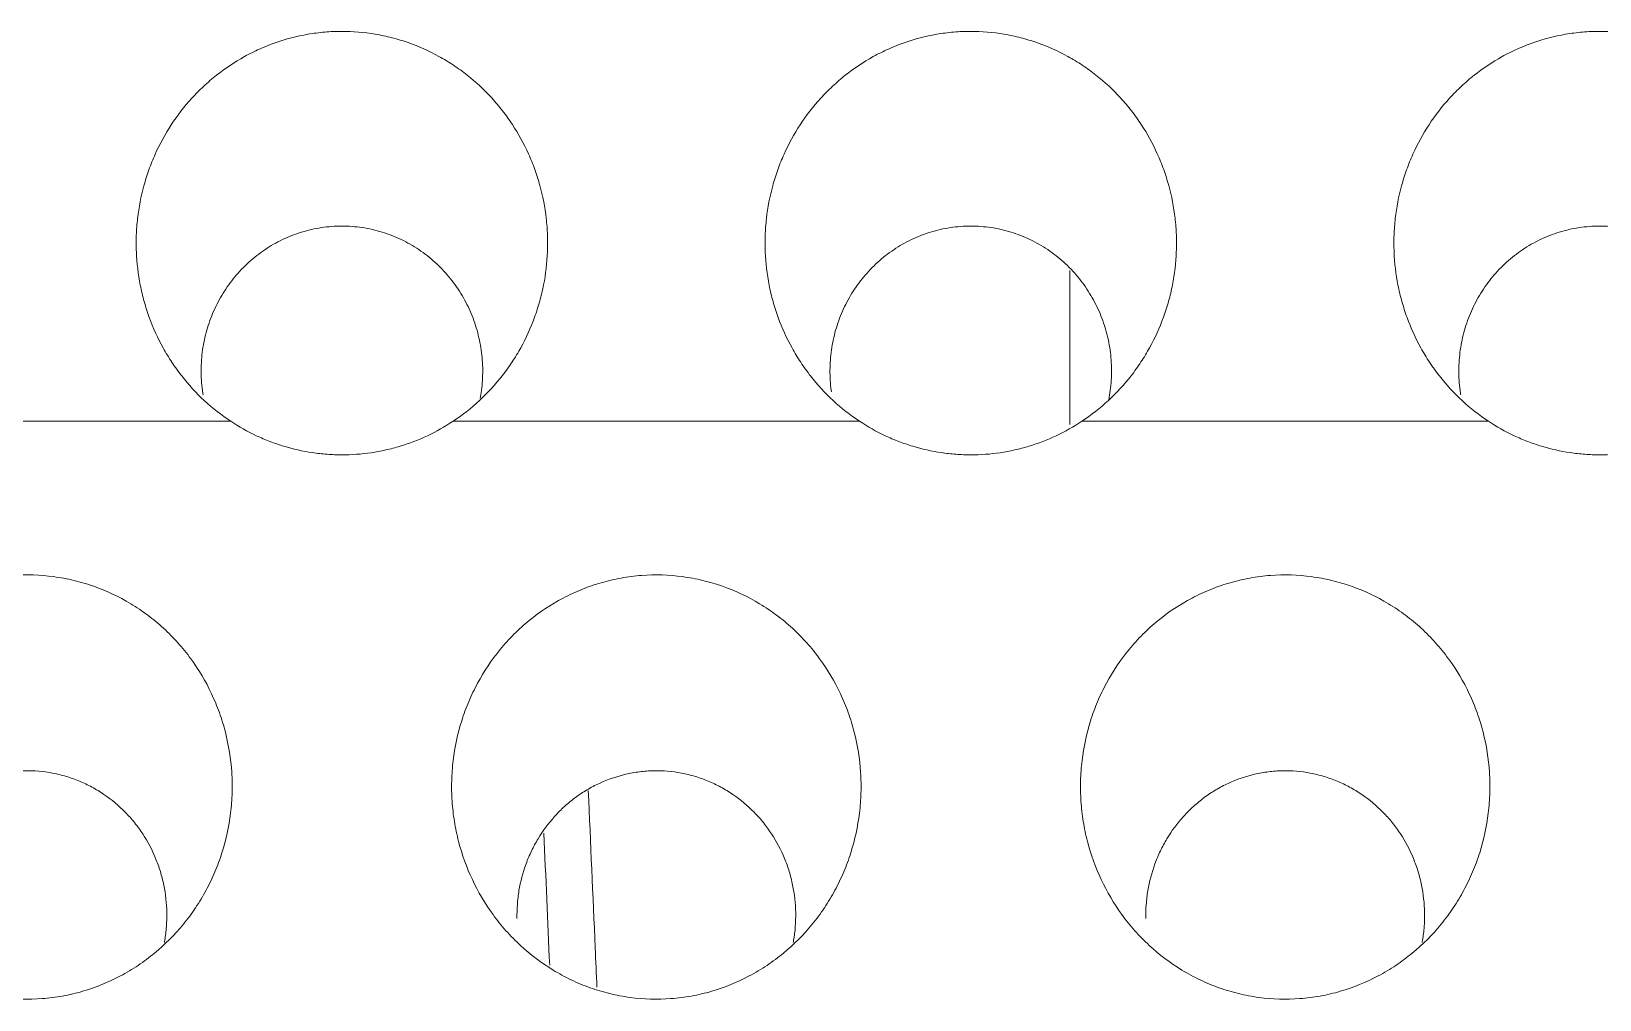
# Model space of a CAD drawing. Header units: millimetres. Extents: x 70151 to 230897, y 35202 to 113211.
# Drawn here: x 178813.26 to 178820.71, y 69174.55 to 69179.15 of the extents above; entities that cross this region are included whole.
import ezdxf

# ---------------------------------------------------------------- set-up
doc = ezdxf.new("R2010")
doc.units = ezdxf.units.MM
doc.header["$LTSCALE"] = 50
doc.layers.add('2-con', color=2, linetype='Continuous')
doc.layers.add('mark-B', color=2, linetype='Continuous', lineweight=20)

# ---------------------------------------------------------------- blocks, each defined once
blk = doc.blocks.new('무풍1WAY 대형')
at = {"layer": 'mark-B'}
blk.add_line((-163.2791, -417.8356), (-163.2791, -418.5682), dxfattribs=at)
for points, knots in [([(-163.5269, -415.5064), (-163.4885, -415.5593), (-163.4558, -415.6149), (-163.4013, -415.731), (-163.3795, -415.7915), (-163.3591, -415.8703), (-163.3554, -415.8862), (-163.3488, -415.9179), (-163.34, -415.9656), (-163.331, -416.0455), (-163.3296, -416.1099), (-163.3308, -416.1583), (-163.3316, -416.1745), (-163.3339, -416.2069), (-163.3355, -416.2231), (-163.3451, -416.3036), (-163.3586, -416.3665), (-163.3876, -416.4585), (-163.3987, -416.4888), (-163.4176, -416.5336), (-163.4243, -416.5485), (-163.4384, -416.5778), (-163.4458, -416.5923), (-163.4842, -416.6634), (-163.52, -416.7168), (-163.5814, -416.7917), (-163.6032, -416.8158), (-163.6495, -416.862), (-163.6736, -416.8838), (-163.7486, -416.9452), (-163.8024, -416.9809), (-163.8888, -417.0265), (-163.9187, -417.0404), (-163.9791, -417.0647), (-164.0405, -417.0858), (-164.1035, -417.1005), (-164.1515, -417.1092), (-164.1676, -417.1116), (-164.2, -417.1158), (-164.2164, -417.1174), (-164.2982, -417.1235), (-164.363, -417.1215), (-164.4595, -417.1087), (-164.4916, -417.1027), (-164.5394, -417.0912), (-164.5553, -417.0869), (-164.5866, -417.0777), (-164.6021, -417.0727), (-164.6787, -417.0457), (-164.7372, -417.018), (-164.8071, -416.9759), (-164.821, -416.9671), (-164.8481, -416.9488), (-164.8879, -416.9205), (-164.95, -416.8688), (-164.9955, -416.8228), (-165.0279, -416.7865), (-165.0384, -416.7742), (-165.059, -416.7488), (-165.0689, -416.7359), (-165.1169, -416.6703), (-165.1497, -416.6148), (-165.1909, -416.5273), (-165.2033, -416.4973), (-165.2254, -416.436), (-165.2349, -416.405), (-165.2588, -416.3113), (-165.2689, -416.2478), (-165.2752, -416.1509), (-165.2758, -416.1182), (-165.2739, -416.0535), (-165.2715, -416.0213), (-165.2599, -415.9256), (-165.2463, -415.8626), (-165.2218, -415.7851), (-165.2165, -415.7696), (-165.2052, -415.7391), (-165.1873, -415.694), (-165.1525, -415.6214), (-165.1193, -415.5661), (-165.0923, -415.5258), (-165.083, -415.5125), (-165.0636, -415.4864), (-165.0536, -415.4734), (-165.0019, -415.4103), (-164.9563, -415.3645), (-164.8816, -415.3029), (-164.8556, -415.2835), (-164.815, -415.2563), (-164.8011, -415.2475), (-164.773, -415.2307), (-164.7588, -415.2227), (-164.6869, -415.1845), (-164.627, -415.1601), (-164.549, -415.1374), (-164.5333, -415.1332), (-164.5015, -415.1257), (-164.4854, -415.1224), (-164.437, -415.1136), (-164.4046, -415.1095), (-164.3076, -415.1022), (-164.2427, -415.1041), (-164.1614, -415.1151), (-164.1452, -415.1177), (-164.113, -415.1238), (-164.0653, -415.1341), (-163.9876, -415.1574), (-163.9276, -415.1823), (-163.8833, -415.2034), (-163.8687, -415.2108), (-163.8399, -415.2264), (-163.8257, -415.2346), (-163.7563, -415.2769), (-163.7047, -415.3159), (-163.633, -415.3822), (-163.61, -415.4056), (-163.5666, -415.4545), (-163.5462, -415.4799), (-163.5269, -415.5064)], [0, 0, 0, 0, 0.03125, 0.03125, 0.0625, 0.0625, 0.070313, 0.070313, 0.078125, 0.09375, 0.109375, 0.109375, 0.117188, 0.117188, 0.125, 0.125, 0.15625, 0.15625, 0.171875, 0.171875, 0.179688, 0.179688, 0.1875, 0.1875, 0.21875, 0.21875, 0.234375, 0.234375, 0.25, 0.25, 0.28125, 0.28125, 0.296875, 0.296875, 0.3125, 0.328125, 0.328125, 0.335938, 0.335938, 0.34375, 0.34375, 0.375, 0.375, 0.390625, 0.390625, 0.398438, 0.398438, 0.40625, 0.40625, 0.4375, 0.4375, 0.445313, 0.445313, 0.453125, 0.46875, 0.484375, 0.484375, 0.492188, 0.492188, 0.5, 0.5, 0.53125, 0.53125, 0.546875, 0.546875, 0.5625, 0.5625, 0.59375, 0.59375, 0.609375, 0.609375, 0.625, 0.625, 0.65625, 0.65625, 0.664063, 0.664063, 0.671875, 0.6875, 0.703125, 0.703125, 0.710938, 0.710938, 0.71875, 0.71875, 0.75, 0.75, 0.765625, 0.765625, 0.773438, 0.773438, 0.78125, 0.78125, 0.8125, 0.8125, 0.820313, 0.820313, 0.828125, 0.828125, 0.84375, 0.84375, 0.875, 0.875, 0.882812, 0.882812, 0.890625, 0.90625, 0.921875, 0.921875, 0.929687, 0.929687, 0.9375, 0.9375, 0.96875, 0.96875, 0.984375, 0.984375, 1, 1, 1, 1]), ([(-160.5394, -415.5064), (-160.5009, -415.5593), (-160.4683, -415.6149), (-160.4138, -415.731), (-160.3919, -415.7915), (-160.3716, -415.8703), (-160.3679, -415.8862), (-160.3613, -415.9179), (-160.3525, -415.9656), (-160.3434, -416.0455), (-160.342, -416.1099), (-160.3433, -416.1583), (-160.3441, -416.1745), (-160.3464, -416.2069), (-160.3479, -416.2231), (-160.3575, -416.3036), (-160.3711, -416.3665), (-160.4, -416.4585), (-160.4111, -416.4888), (-160.4301, -416.5336), (-160.4368, -416.5485), (-160.4508, -416.5778), (-160.4582, -416.5923), (-160.4966, -416.6634), (-160.5324, -416.7168), (-160.5939, -416.7917), (-160.6157, -416.8158), (-160.6619, -416.862), (-160.686, -416.8838), (-160.7611, -416.9452), (-160.8148, -416.9809), (-160.9013, -417.0265), (-160.9312, -417.0404), (-160.9916, -417.0647), (-161.0529, -417.0858), (-161.116, -417.1005), (-161.164, -417.1092), (-161.1801, -417.1116), (-161.2125, -417.1158), (-161.2289, -417.1174), (-161.3106, -417.1235), (-161.3755, -417.1215), (-161.472, -417.1087), (-161.504, -417.1027), (-161.5519, -417.0912), (-161.5678, -417.0869), (-161.5991, -417.0777), (-161.6145, -417.0727), (-161.6911, -417.0457), (-161.7497, -417.018), (-161.8196, -416.9759), (-161.8334, -416.9671), (-161.8605, -416.9488), (-161.9003, -416.9205), (-161.9625, -416.8688), (-162.0079, -416.8228), (-162.0404, -416.7865), (-162.0509, -416.7742), (-162.0714, -416.7488), (-162.0814, -416.7359), (-162.1294, -416.6703), (-162.1622, -416.6148), (-162.2034, -416.5273), (-162.2158, -416.4973), (-162.2378, -416.436), (-162.2473, -416.405), (-162.2713, -416.3113), (-162.2814, -416.2478), (-162.2877, -416.1509), (-162.2882, -416.1182), (-162.2864, -416.0535), (-162.284, -416.0213), (-162.2723, -415.9256), (-162.2588, -415.8626), (-162.2342, -415.7851), (-162.2289, -415.7696), (-162.2177, -415.7391), (-162.1998, -415.694), (-162.1649, -415.6214), (-162.1317, -415.5661), (-162.1048, -415.5258), (-162.0954, -415.5125), (-162.0761, -415.4864), (-162.066, -415.4734), (-162.0144, -415.4103), (-161.9688, -415.3645), (-161.894, -415.3029), (-161.868, -415.2835), (-161.8274, -415.2563), (-161.8136, -415.2475), (-161.7855, -415.2307), (-161.7712, -415.2227), (-161.6994, -415.1845), (-161.6395, -415.1601), (-161.5615, -415.1374), (-161.5457, -415.1332), (-161.5139, -415.1257), (-161.4978, -415.1224), (-161.4494, -415.1136), (-161.4171, -415.1095), (-161.32, -415.1022), (-161.2552, -415.1041), (-161.1738, -415.1151), (-161.1576, -415.1177), (-161.1255, -415.1238), (-161.0777, -415.1341), (-161.0001, -415.1574), (-160.94, -415.1823), (-160.8958, -415.2034), (-160.8811, -415.2108), (-160.8523, -415.2264), (-160.8382, -415.2346), (-160.7687, -415.2769), (-160.7171, -415.3159), (-160.6455, -415.3822), (-160.6225, -415.4056), (-160.5791, -415.4545), (-160.5586, -415.4799), (-160.5394, -415.5064)], [0, 0, 0, 0, 0.03125, 0.03125, 0.0625, 0.0625, 0.070313, 0.070313, 0.078125, 0.09375, 0.109375, 0.109375, 0.117188, 0.117188, 0.125, 0.125, 0.15625, 0.15625, 0.171875, 0.171875, 0.179688, 0.179688, 0.1875, 0.1875, 0.21875, 0.21875, 0.234375, 0.234375, 0.25, 0.25, 0.28125, 0.28125, 0.296875, 0.296875, 0.3125, 0.328125, 0.328125, 0.335938, 0.335938, 0.34375, 0.34375, 0.375, 0.375, 0.390625, 0.390625, 0.398438, 0.398438, 0.40625, 0.40625, 0.4375, 0.4375, 0.445313, 0.445313, 0.453125, 0.46875, 0.484375, 0.484375, 0.492188, 0.492188, 0.5, 0.5, 0.53125, 0.53125, 0.546875, 0.546875, 0.5625, 0.5625, 0.59375, 0.59375, 0.609375, 0.609375, 0.625, 0.625, 0.65625, 0.65625, 0.664063, 0.664063, 0.671875, 0.6875, 0.703125, 0.703125, 0.710938, 0.710938, 0.71875, 0.71875, 0.75, 0.75, 0.765625, 0.765625, 0.773438, 0.773438, 0.78125, 0.78125, 0.8125, 0.8125, 0.820313, 0.820313, 0.828125, 0.828125, 0.84375, 0.84375, 0.875, 0.875, 0.882813, 0.882813, 0.890625, 0.90625, 0.921875, 0.921875, 0.929688, 0.929688, 0.9375, 0.9375, 0.96875, 0.96875, 0.984375, 0.984375, 1, 1, 1, 1]), ([(-157.5519, -415.5064), (-157.5134, -415.5593), (-157.4807, -415.6149), (-157.4262, -415.731), (-157.4044, -415.7915), (-157.3841, -415.8703), (-157.3804, -415.8862), (-157.3737, -415.9179), (-157.3649, -415.9656), (-157.3559, -416.0455), (-157.3545, -416.1099), (-157.3557, -416.1583), (-157.3565, -416.1745), (-157.3588, -416.2069), (-157.3604, -416.2231), (-157.37, -416.3036), (-157.3835, -416.3665), (-157.4125, -416.4585), (-157.4236, -416.4888), (-157.4425, -416.5336), (-157.4492, -416.5485), (-157.4633, -416.5778), (-157.4707, -416.5923), (-157.5091, -416.6634), (-157.5449, -416.7168), (-157.6063, -416.7917), (-157.6281, -416.8158), (-157.6744, -416.862), (-157.6985, -416.8838), (-157.7735, -416.9452), (-157.8273, -416.9809), (-157.9137, -417.0265), (-157.9436, -417.0404), (-158.004, -417.0647), (-158.0654, -417.0858), (-158.1284, -417.1005), (-158.1764, -417.1092), (-158.1925, -417.1116), (-158.2249, -417.1158), (-158.2413, -417.1174), (-158.3231, -417.1235), (-158.3879, -417.1215), (-158.4844, -417.1087), (-158.5165, -417.1027), (-158.5643, -417.0912), (-158.5802, -417.0869), (-158.6115, -417.0777), (-158.627, -417.0727), (-158.7036, -417.0457), (-158.7621, -417.018), (-158.832, -416.9759), (-158.8459, -416.9671), (-158.873, -416.9488), (-158.9128, -416.9205), (-158.9749, -416.8688), (-159.0204, -416.8228), (-159.0528, -416.7865), (-159.0634, -416.7742), (-159.0839, -416.7488), (-159.0939, -416.7359), (-159.1418, -416.6703), (-159.1746, -416.6148), (-159.2158, -416.5273), (-159.2282, -416.4973), (-159.2503, -416.436), (-159.2598, -416.405), (-159.2837, -416.3113), (-159.2938, -416.2478), (-159.3001, -416.1509), (-159.3007, -416.1182), (-159.2988, -416.0535), (-159.2964, -416.0213), (-159.2848, -415.9256), (-159.2712, -415.8626), (-159.2467, -415.7851), (-159.2414, -415.7696), (-159.2301, -415.7391), (-159.2122, -415.694), (-159.1774, -415.6214), (-159.1442, -415.5661), (-159.1172, -415.5258), (-159.1079, -415.5125), (-159.0885, -415.4864), (-159.0785, -415.4734), (-159.0268, -415.4103), (-158.9812, -415.3645), (-158.9065, -415.3029), (-158.8805, -415.2835), (-158.8399, -415.2563), (-158.826, -415.2475), (-158.7979, -415.2307), (-158.7837, -415.2227), (-158.7118, -415.1845), (-158.6519, -415.1601), (-158.5739, -415.1374), (-158.5582, -415.1332), (-158.5264, -415.1257), (-158.5103, -415.1224), (-158.4619, -415.1136), (-158.4296, -415.1095), (-158.3325, -415.1022), (-158.2676, -415.1041), (-158.1863, -415.1151), (-158.1701, -415.1177), (-158.1379, -415.1238), (-158.0902, -415.1341), (-158.0125, -415.1574), (-157.9525, -415.1823), (-157.9082, -415.2034), (-157.8936, -415.2108), (-157.8648, -415.2264), (-157.8506, -415.2346), (-157.7812, -415.2769), (-157.7296, -415.3159), (-157.6579, -415.3822), (-157.6349, -415.4056), (-157.5916, -415.4545), (-157.5711, -415.4799), (-157.5519, -415.5064)], [0, 0, 0, 0, 0.03125, 0.03125, 0.0625, 0.0625, 0.070312, 0.070312, 0.078125, 0.09375, 0.109375, 0.109375, 0.117187, 0.117187, 0.125, 0.125, 0.15625, 0.15625, 0.171875, 0.171875, 0.179687, 0.179687, 0.1875, 0.1875, 0.21875, 0.21875, 0.234375, 0.234375, 0.25, 0.25, 0.28125, 0.28125, 0.296875, 0.296875, 0.3125, 0.328125, 0.328125, 0.335937, 0.335937, 0.34375, 0.34375, 0.375, 0.375, 0.390625, 0.390625, 0.398437, 0.398437, 0.40625, 0.40625, 0.4375, 0.4375, 0.445312, 0.445312, 0.453125, 0.46875, 0.484375, 0.484375, 0.492187, 0.492187, 0.5, 0.5, 0.53125, 0.53125, 0.546875, 0.546875, 0.5625, 0.5625, 0.59375, 0.59375, 0.609375, 0.609375, 0.625, 0.625, 0.65625, 0.65625, 0.664062, 0.664062, 0.671875, 0.6875, 0.703125, 0.703125, 0.710937, 0.710937, 0.71875, 0.71875, 0.75, 0.75, 0.765625, 0.765625, 0.773437, 0.773437, 0.78125, 0.78125, 0.8125, 0.8125, 0.820312, 0.820312, 0.828125, 0.828125, 0.84375, 0.84375, 0.875, 0.875, 0.882812, 0.882812, 0.890625, 0.90625, 0.921875, 0.921875, 0.929687, 0.929687, 0.9375, 0.9375, 0.96875, 0.96875, 0.984375, 0.984375, 1, 1, 1, 1]), ([(-160.9918, -416.0963), (-161.0028, -415.8468), (-161.0138, -415.5973), (-161.0275, -415.2857), (-161.0302, -415.2237), (-161.033, -415.1616)], [0, 0, 0, 0, 0.800791, 0.800791, 1, 1, 1, 1]), ([(-163.6407, -415.4879), (-163.6402, -415.5101), (-163.6408, -415.5323), (-163.6439, -415.5765), (-163.6466, -415.5986), (-163.6575, -415.6641), (-163.6687, -415.7065), (-163.6914, -415.7685), (-163.6999, -415.7888), (-163.7143, -415.8189), (-163.7193, -415.8288), (-163.7298, -415.8483), (-163.7353, -415.8579), (-163.7637, -415.9051), (-163.7899, -415.9405), (-163.8344, -415.9898), (-163.8503, -416.0057), (-163.8831, -416.0355), (-163.9172, -416.0635), (-163.9632, -416.0941), (-163.9922, -416.1104), (-164.012, -416.1208), (-164.022, -416.1257), (-164.0725, -416.1492), (-164.1143, -416.1636), (-164.179, -416.1786), (-164.201, -416.1826), (-164.2454, -416.1881), (-164.2676, -416.1897), (-164.3339, -416.1911), (-164.378, -416.1874), (-164.4329, -416.177), (-164.4438, -416.1747), (-164.4655, -416.1694), (-164.4762, -416.1665), (-164.508, -416.1569), (-164.5496, -416.1421), (-164.5994, -416.1183), (-164.6283, -416.1017), (-164.6474, -416.0901), (-164.6568, -416.0841), (-164.7027, -416.0529), (-164.7364, -416.0246), (-164.7826, -415.9774), (-164.7973, -415.9609), (-164.8182, -415.9349), (-164.8249, -415.9261), (-164.838, -415.9081), (-164.8443, -415.899), (-164.8744, -415.853), (-164.8949, -415.8141), (-164.9158, -415.7633), (-164.9198, -415.753), (-164.9272, -415.7321), (-164.9307, -415.7216), (-164.9404, -415.6898), (-164.9458, -415.6684), (-164.9591, -415.6039), (-164.9639, -415.5603), (-164.9651, -415.4941), (-164.9645, -415.4718), (-164.9612, -415.4278), (-164.9586, -415.4059), (-164.9544, -415.381), (-164.9538, -415.3777), (-164.9532, -415.3744)], [0, 0, 0, 0, 0.029281, 0.029281, 0.058562, 0.058562, 0.117123, 0.117123, 0.146404, 0.146404, 0.161045, 0.161045, 0.175685, 0.175685, 0.234247, 0.234247, 0.263528, 0.263528, 0.292809, 0.322089, 0.33673, 0.33673, 0.35137, 0.35137, 0.409932, 0.409932, 0.439213, 0.439213, 0.468494, 0.468494, 0.527055, 0.527055, 0.541696, 0.541696, 0.556336, 0.556336, 0.585617, 0.614898, 0.629538, 0.629538, 0.644179, 0.644179, 0.702741, 0.702741, 0.732021, 0.732021, 0.746662, 0.746662, 0.761302, 0.761302, 0.819864, 0.819864, 0.834504, 0.834504, 0.849145, 0.849145, 0.878426, 0.878426, 0.936987, 0.936987, 0.966268, 0.966268, 0.995549, 0.995549, 1, 1, 1, 1]), ([(-160.6531, -415.4879), (-160.6527, -415.5101), (-160.6532, -415.5323), (-160.6564, -415.5765), (-160.659, -415.5986), (-160.6699, -415.6641), (-160.6811, -415.7065), (-160.7038, -415.7685), (-160.7124, -415.7888), (-160.7267, -415.8189), (-160.7318, -415.8288), (-160.7423, -415.8483), (-160.7477, -415.8579), (-160.7762, -415.9051), (-160.8023, -415.9405), (-160.8469, -415.9898), (-160.8627, -416.0057), (-160.8956, -416.0355), (-160.9297, -416.0635), (-160.9756, -416.0941), (-161.0047, -416.1104), (-161.0244, -416.1208), (-161.0344, -416.1257), (-161.085, -416.1492), (-161.1268, -416.1636), (-161.1915, -416.1786), (-161.2134, -416.1826), (-161.2579, -416.1881), (-161.28, -416.1897), (-161.3464, -416.1911), (-161.3905, -416.1874), (-161.4453, -416.177), (-161.4563, -416.1747), (-161.4779, -416.1694), (-161.4887, -416.1665), (-161.5205, -416.1569), (-161.562, -416.1421), (-161.6119, -416.1183), (-161.6408, -416.1017), (-161.6598, -416.0901), (-161.6693, -416.0841), (-161.7152, -416.0529), (-161.7489, -416.0246), (-161.7951, -415.9774), (-161.8097, -415.9609), (-161.8306, -415.9349), (-161.8374, -415.9261), (-161.8504, -415.9081), (-161.8567, -415.899), (-161.8869, -415.853), (-161.9073, -415.8141), (-161.9282, -415.7633), (-161.9322, -415.753), (-161.9396, -415.7321), (-161.9431, -415.7216), (-161.9529, -415.6898), (-161.9583, -415.6684), (-161.9715, -415.6039), (-161.9764, -415.5603), (-161.9776, -415.4941), (-161.977, -415.4718), (-161.9737, -415.4278), (-161.971, -415.4059), (-161.9668, -415.381), (-161.9663, -415.3777), (-161.9657, -415.3744)], [0, 0, 0, 0, 0.029281, 0.029281, 0.058562, 0.058562, 0.117123, 0.117123, 0.146404, 0.146404, 0.161045, 0.161045, 0.175685, 0.175685, 0.234247, 0.234247, 0.263528, 0.263528, 0.292809, 0.322089, 0.33673, 0.33673, 0.35137, 0.35137, 0.409932, 0.409932, 0.439213, 0.439213, 0.468494, 0.468494, 0.527055, 0.527055, 0.541696, 0.541696, 0.556336, 0.556336, 0.585617, 0.614898, 0.629538, 0.629538, 0.644179, 0.644179, 0.702741, 0.702741, 0.732021, 0.732021, 0.746662, 0.746662, 0.761302, 0.761302, 0.819864, 0.819864, 0.834504, 0.834504, 0.849145, 0.849145, 0.878426, 0.878426, 0.936987, 0.936987, 0.966268, 0.966268, 0.995549, 0.995549, 1, 1, 1, 1]), ([(-157.6656, -415.4879), (-157.6651, -415.5101), (-157.6657, -415.5323), (-157.6688, -415.5765), (-157.6715, -415.5986), (-157.6824, -415.6641), (-157.6936, -415.7065), (-157.7163, -415.7685), (-157.7248, -415.7888), (-157.7392, -415.8189), (-157.7442, -415.8288), (-157.7547, -415.8483), (-157.7602, -415.8579), (-157.7886, -415.9051), (-157.8148, -415.9405), (-157.8593, -415.9898), (-157.8752, -416.0057), (-157.908, -416.0355), (-157.9422, -416.0635), (-157.9881, -416.0941), (-158.0171, -416.1104), (-158.0369, -416.1208), (-158.0469, -416.1257), (-158.0974, -416.1492), (-158.1392, -416.1636), (-158.2039, -416.1786), (-158.2259, -416.1826), (-158.2703, -416.1881), (-158.2925, -416.1897), (-158.3588, -416.1911), (-158.4029, -416.1874), (-158.4578, -416.177), (-158.4687, -416.1747), (-158.4904, -416.1694), (-158.5011, -416.1665), (-158.5329, -416.1569), (-158.5745, -416.1421), (-158.6243, -416.1183), (-158.6532, -416.1017), (-158.6723, -416.0901), (-158.6817, -416.0841), (-158.7276, -416.0529), (-158.7613, -416.0246), (-158.8075, -415.9774), (-158.8222, -415.9609), (-158.8431, -415.9349), (-158.8498, -415.9261), (-158.8629, -415.9081), (-158.8692, -415.899), (-158.8994, -415.853), (-158.9198, -415.8141), (-158.9407, -415.7633), (-158.9447, -415.753), (-158.9521, -415.7321), (-158.9556, -415.7216), (-158.9653, -415.6898), (-158.9707, -415.6684), (-158.984, -415.6039), (-158.9888, -415.5603), (-158.99, -415.4941), (-158.9894, -415.4718), (-158.9861, -415.4278), (-158.9835, -415.4059), (-158.9793, -415.381), (-158.9787, -415.3777), (-158.9781, -415.3744)], [0, 0, 0, 0, 0.029281, 0.029281, 0.058562, 0.058562, 0.117123, 0.117123, 0.146404, 0.146404, 0.161045, 0.161045, 0.175685, 0.175685, 0.234247, 0.234247, 0.263528, 0.263528, 0.292809, 0.322089, 0.33673, 0.33673, 0.35137, 0.35137, 0.409932, 0.409932, 0.439213, 0.439213, 0.468494, 0.468494, 0.527055, 0.527055, 0.541696, 0.541696, 0.556336, 0.556336, 0.585617, 0.614898, 0.629538, 0.629538, 0.644179, 0.644179, 0.702741, 0.702741, 0.732021, 0.732021, 0.746662, 0.746662, 0.761302, 0.761302, 0.819864, 0.819864, 0.834504, 0.834504, 0.849145, 0.849145, 0.878426, 0.878426, 0.936987, 0.936987, 0.966268, 0.966268, 0.995549, 0.995549, 1, 1, 1, 1]), ([(-165.2684, -417.8514), (-165.3071, -417.8259), (-165.3475, -417.8031), (-165.4111, -417.7731), (-165.4328, -417.7639), (-165.4764, -417.7471), (-165.4984, -417.7396), (-165.5651, -417.7194), (-165.6104, -417.7092), (-165.6796, -417.6989), (-165.7029, -417.6963), (-165.7499, -417.6928), (-165.7733, -417.6919), (-165.8433, -417.6919), (-165.8897, -417.6954), (-165.9587, -417.7056), (-165.9816, -417.7099), (-166.0273, -417.7201), (-166.0501, -417.7261), (-166.1174, -417.7465), (-166.2042, -417.78), (-166.2854, -417.8256), (-166.3245, -417.8514)], [0, 0, 0, 0, 0.125, 0.125, 0.1875, 0.1875, 0.25, 0.25, 0.375, 0.375, 0.4375, 0.4375, 0.5, 0.5, 0.625, 0.625, 0.6875, 0.6875, 0.75, 0.75, 0.875, 1, 1, 1, 1]), ([(-162.2809, -417.8514), (-162.3195, -417.8259), (-162.36, -417.8031), (-162.4236, -417.7731), (-162.4452, -417.7639), (-162.4889, -417.7471), (-162.5109, -417.7396), (-162.5776, -417.7194), (-162.6229, -417.7092), (-162.6921, -417.6989), (-162.7153, -417.6963), (-162.7623, -417.6928), (-162.7858, -417.6919), (-162.8558, -417.6919), (-162.9021, -417.6954), (-162.9712, -417.7056), (-162.9941, -417.7099), (-163.0398, -417.7201), (-163.0626, -417.7261), (-163.1299, -417.7465), (-163.2167, -417.78), (-163.2978, -417.8256), (-163.3369, -417.8514)], [0, 0, 0, 0, 0.125, 0.125, 0.1875, 0.1875, 0.25, 0.25, 0.375, 0.375, 0.4375, 0.4375, 0.5, 0.5, 0.625, 0.625, 0.6875, 0.6875, 0.75, 0.75, 0.875, 1, 1, 1, 1]), ([(-159.2933, -417.8514), (-159.332, -417.8259), (-159.3724, -417.8031), (-159.436, -417.7731), (-159.4577, -417.7639), (-159.5013, -417.7471), (-159.5233, -417.7396), (-159.59, -417.7194), (-159.6353, -417.7092), (-159.7045, -417.6989), (-159.7278, -417.6963), (-159.7748, -417.6928), (-159.7982, -417.6919), (-159.8683, -417.6919), (-159.9146, -417.6954), (-159.9836, -417.7056), (-160.0065, -417.7099), (-160.0522, -417.7201), (-160.075, -417.7261), (-160.1423, -417.7465), (-160.2291, -417.78), (-160.3103, -417.8256), (-160.3494, -417.8514)], [0, 0, 0, 0, 0.125, 0.125, 0.1875, 0.1875, 0.25, 0.25, 0.375, 0.375, 0.4375, 0.4375, 0.5, 0.5, 0.625, 0.625, 0.6875, 0.6875, 0.75, 0.75, 0.875, 1, 1, 1, 1]), ([(-165.2684, -417.8514), (-165.2234, -417.8812), (-165.1816, -417.9142), (-165.1041, -417.986), (-165.0683, -418.0249), (-165.0192, -418.0877), (-165.0036, -418.1094), (-164.974, -418.1542), (-164.9601, -418.177), (-164.9216, -418.2467), (-164.8996, -418.2949), (-164.8724, -418.3697), (-164.8642, -418.3951), (-164.8499, -418.4466), (-164.8437, -418.4726), (-164.8283, -418.5508), (-164.8222, -418.6032), (-164.8189, -418.6825), (-164.8188, -418.709), (-164.8207, -418.7623), (-164.8227, -418.7891), (-164.8317, -418.8684), (-164.8417, -418.9203), (-164.8626, -418.9967), (-164.8706, -419.0219), (-164.884, -419.0595), (-164.8887, -419.0719), (-164.8987, -419.0966), (-164.904, -419.109), (-164.9314, -419.1701), (-164.9569, -419.2166), (-165.0149, -419.3052), (-165.0473, -419.3472), (-165.0924, -419.3967), (-165.1017, -419.4065), (-165.1205, -419.4256), (-165.1493, -419.4536), (-165.1796, -419.4796), (-165.2421, -419.5291), (-165.2863, -419.5587), (-165.3566, -419.5977), (-165.3809, -419.6098), (-165.4299, -419.6319), (-165.4547, -419.6418), (-165.5302, -419.6684), (-165.5818, -419.6819), (-165.6479, -419.6933), (-165.6612, -419.6953), (-165.688, -419.6988), (-165.7015, -419.7003), (-165.7418, -419.7037), (-165.7686, -419.7049), (-165.8488, -419.705), (-165.902, -419.7006), (-165.9682, -419.6894), (-165.9815, -419.6868), (-166.0079, -419.6812), (-166.0211, -419.6781), (-166.0602, -419.668), (-166.0858, -419.6602), (-166.1615, -419.6337), (-166.2102, -419.612), (-166.2807, -419.5732), (-166.3038, -419.5592), (-166.3486, -419.5294), (-166.3702, -419.5137), (-166.4329, -419.4642), (-166.4719, -419.428), (-166.526, -419.3688), (-166.5434, -419.3482), (-166.5762, -419.3059), (-166.5917, -419.2842), (-166.6354, -419.2177), (-166.6609, -419.1712), (-166.6883, -419.1105), (-166.6935, -419.0983), (-166.7035, -419.0735), (-166.7083, -419.061), (-166.7219, -419.0232), (-166.7299, -418.9979), (-166.751, -418.9212), (-166.761, -418.8693), (-166.7701, -418.7903), (-166.7721, -418.7638), (-166.7741, -418.7103), (-166.774, -418.6836), (-166.7708, -418.6042), (-166.7647, -418.5517), (-166.7495, -418.4738), (-166.7434, -418.448), (-166.7292, -418.3966), (-166.721, -418.371), (-166.6937, -418.2959), (-166.6718, -418.2477), (-166.6335, -418.1782), (-166.6198, -418.1555), (-166.5978, -418.1222), (-166.5903, -418.1112), (-166.5747, -418.0894), (-166.5666, -418.0787), (-166.5253, -418.0257), (-166.4893, -417.9865), (-166.4114, -417.9142), (-166.3695, -417.8812), (-166.3245, -417.8514)], [0, 0, 0, 0, 0.03125, 0.03125, 0.0625, 0.0625, 0.078125, 0.078125, 0.09375, 0.09375, 0.125, 0.125, 0.140625, 0.140625, 0.15625, 0.15625, 0.1875, 0.1875, 0.203125, 0.203125, 0.21875, 0.21875, 0.25, 0.25, 0.265625, 0.265625, 0.273438, 0.273438, 0.28125, 0.28125, 0.3125, 0.3125, 0.34375, 0.34375, 0.351563, 0.351563, 0.359375, 0.375, 0.375, 0.40625, 0.40625, 0.421875, 0.421875, 0.4375, 0.4375, 0.46875, 0.46875, 0.476563, 0.476563, 0.484375, 0.484375, 0.5, 0.5, 0.53125, 0.53125, 0.539063, 0.539063, 0.546875, 0.546875, 0.5625, 0.5625, 0.59375, 0.59375, 0.609375, 0.609375, 0.625, 0.625, 0.65625, 0.65625, 0.671875, 0.671875, 0.6875, 0.6875, 0.71875, 0.71875, 0.726563, 0.726563, 0.734375, 0.734375, 0.75, 0.75, 0.78125, 0.78125, 0.796875, 0.796875, 0.8125, 0.8125, 0.84375, 0.84375, 0.859375, 0.859375, 0.875, 0.875, 0.90625, 0.90625, 0.921875, 0.921875, 0.929688, 0.929688, 0.9375, 0.9375, 0.96875, 0.96875, 1, 1, 1, 1]), ([(-162.2809, -417.8514), (-162.2359, -417.8812), (-162.1941, -417.9142), (-162.1166, -417.986), (-162.0808, -418.0249), (-162.0317, -418.0877), (-162.016, -418.1094), (-161.9864, -418.1542), (-161.9726, -418.177), (-161.934, -418.2467), (-161.9121, -418.2949), (-161.8848, -418.3697), (-161.8767, -418.3951), (-161.8623, -418.4466), (-161.8562, -418.4726), (-161.8408, -418.5508), (-161.8346, -418.6032), (-161.8314, -418.6825), (-161.8313, -418.709), (-161.8332, -418.7623), (-161.8352, -418.7891), (-161.8442, -418.8684), (-161.8542, -418.9203), (-161.8751, -418.9967), (-161.883, -419.0219), (-161.8965, -419.0595), (-161.9012, -419.0719), (-161.9112, -419.0966), (-161.9164, -419.109), (-161.9439, -419.1701), (-161.9694, -419.2166), (-162.0273, -419.3052), (-162.0597, -419.3472), (-162.1049, -419.3967), (-162.1141, -419.4065), (-162.133, -419.4256), (-162.1618, -419.4536), (-162.192, -419.4796), (-162.2545, -419.5291), (-162.2987, -419.5587), (-162.3691, -419.5977), (-162.3933, -419.6098), (-162.4423, -419.6319), (-162.4672, -419.6418), (-162.5427, -419.6684), (-162.5943, -419.6819), (-162.6604, -419.6933), (-162.6737, -419.6953), (-162.7005, -419.6988), (-162.714, -419.7003), (-162.7543, -419.7037), (-162.7811, -419.7049), (-162.8613, -419.705), (-162.9145, -419.7006), (-162.9807, -419.6894), (-162.9939, -419.6868), (-163.0203, -419.6812), (-163.0335, -419.6781), (-163.0726, -419.668), (-163.0983, -419.6602), (-163.1739, -419.6337), (-163.2226, -419.612), (-163.2931, -419.5732), (-163.3163, -419.5592), (-163.361, -419.5294), (-163.3827, -419.5137), (-163.4454, -419.4642), (-163.4843, -419.428), (-163.5385, -419.3688), (-163.5558, -419.3482), (-163.5887, -419.3059), (-163.6041, -419.2842), (-163.6478, -419.2177), (-163.6733, -419.1712), (-163.7007, -419.1105), (-163.706, -419.0983), (-163.716, -419.0735), (-163.7208, -419.061), (-163.7344, -419.0232), (-163.7424, -418.9979), (-163.7634, -418.9212), (-163.7735, -418.8693), (-163.7825, -418.7903), (-163.7845, -418.7638), (-163.7865, -418.7103), (-163.7865, -418.6836), (-163.7833, -418.6042), (-163.7772, -418.5517), (-163.7619, -418.4738), (-163.7558, -418.448), (-163.7416, -418.3966), (-163.7334, -418.371), (-163.7061, -418.2959), (-163.6843, -418.2477), (-163.6459, -418.1782), (-163.6322, -418.1555), (-163.6103, -418.1222), (-163.6027, -418.1112), (-163.5871, -418.0894), (-163.5791, -418.0787), (-163.5378, -418.0257), (-163.5018, -417.9865), (-163.4239, -417.9142), (-163.382, -417.8812), (-163.3369, -417.8514)], [0, 0, 0, 0, 0.03125, 0.03125, 0.0625, 0.0625, 0.078125, 0.078125, 0.09375, 0.09375, 0.125, 0.125, 0.140625, 0.140625, 0.15625, 0.15625, 0.1875, 0.1875, 0.203125, 0.203125, 0.21875, 0.21875, 0.25, 0.25, 0.265625, 0.265625, 0.273437, 0.273437, 0.28125, 0.28125, 0.3125, 0.3125, 0.34375, 0.34375, 0.351562, 0.351562, 0.359375, 0.375, 0.375, 0.40625, 0.40625, 0.421875, 0.421875, 0.4375, 0.4375, 0.46875, 0.46875, 0.476562, 0.476562, 0.484375, 0.484375, 0.5, 0.5, 0.53125, 0.53125, 0.539062, 0.539062, 0.546875, 0.546875, 0.5625, 0.5625, 0.59375, 0.59375, 0.609375, 0.609375, 0.625, 0.625, 0.65625, 0.65625, 0.671875, 0.671875, 0.6875, 0.6875, 0.71875, 0.71875, 0.726562, 0.726562, 0.734375, 0.734375, 0.75, 0.75, 0.78125, 0.78125, 0.796875, 0.796875, 0.8125, 0.8125, 0.84375, 0.84375, 0.859375, 0.859375, 0.875, 0.875, 0.90625, 0.90625, 0.921875, 0.921875, 0.929687, 0.929687, 0.9375, 0.9375, 0.96875, 0.96875, 1, 1, 1, 1]), ([(-159.2933, -417.8514), (-159.2483, -417.8812), (-159.2065, -417.9142), (-159.129, -417.986), (-159.0932, -418.0249), (-159.0441, -418.0877), (-159.0285, -418.1094), (-158.9989, -418.1542), (-158.985, -418.177), (-158.9465, -418.2467), (-158.9245, -418.2949), (-158.8973, -418.3697), (-158.8891, -418.3951), (-158.8748, -418.4466), (-158.8686, -418.4726), (-158.8532, -418.5508), (-158.8471, -418.6032), (-158.8438, -418.6825), (-158.8437, -418.709), (-158.8456, -418.7623), (-158.8476, -418.7891), (-158.8566, -418.8684), (-158.8666, -418.9203), (-158.8875, -418.9967), (-158.8955, -419.0219), (-158.9089, -419.0595), (-158.9137, -419.0719), (-158.9236, -419.0966), (-158.9289, -419.109), (-158.9563, -419.1701), (-158.9818, -419.2166), (-159.0398, -419.3052), (-159.0722, -419.3472), (-159.1173, -419.3967), (-159.1266, -419.4065), (-159.1455, -419.4256), (-159.1742, -419.4536), (-159.2045, -419.4796), (-159.267, -419.5291), (-159.3112, -419.5587), (-159.3815, -419.5977), (-159.4058, -419.6098), (-159.4548, -419.6319), (-159.4796, -419.6418), (-159.5551, -419.6684), (-159.6067, -419.6819), (-159.6728, -419.6933), (-159.6861, -419.6953), (-159.7129, -419.6988), (-159.7264, -419.7003), (-159.7667, -419.7037), (-159.7935, -419.7049), (-159.8737, -419.705), (-159.9269, -419.7006), (-159.9931, -419.6894), (-160.0064, -419.6868), (-160.0328, -419.6812), (-160.046, -419.6781), (-160.0851, -419.668), (-160.1107, -419.6602), (-160.1864, -419.6337), (-160.2351, -419.612), (-160.3056, -419.5732), (-160.3287, -419.5592), (-160.3735, -419.5294), (-160.3951, -419.5137), (-160.4578, -419.4642), (-160.4968, -419.428), (-160.5509, -419.3688), (-160.5683, -419.3482), (-160.6011, -419.3059), (-160.6166, -419.2842), (-160.6603, -419.2177), (-160.6858, -419.1712), (-160.7132, -419.1105), (-160.7184, -419.0983), (-160.7285, -419.0735), (-160.7332, -419.061), (-160.7468, -419.0232), (-160.7548, -418.9979), (-160.7759, -418.9212), (-160.7859, -418.8693), (-160.795, -418.7903), (-160.797, -418.7638), (-160.799, -418.7103), (-160.7989, -418.6836), (-160.7958, -418.6042), (-160.7896, -418.5517), (-160.7744, -418.4738), (-160.7683, -418.448), (-160.7541, -418.3966), (-160.7459, -418.371), (-160.7186, -418.2959), (-160.6967, -418.2477), (-160.6584, -418.1782), (-160.6447, -418.1555), (-160.6227, -418.1222), (-160.6152, -418.1112), (-160.5996, -418.0894), (-160.5915, -418.0787), (-160.5502, -418.0257), (-160.5142, -417.9865), (-160.4363, -417.9142), (-160.3944, -417.8812), (-160.3494, -417.8514)], [0, 0, 0, 0, 0.03125, 0.03125, 0.0625, 0.0625, 0.078125, 0.078125, 0.09375, 0.09375, 0.125, 0.125, 0.140625, 0.140625, 0.15625, 0.15625, 0.1875, 0.1875, 0.203125, 0.203125, 0.21875, 0.21875, 0.25, 0.25, 0.265625, 0.265625, 0.273438, 0.273438, 0.28125, 0.28125, 0.3125, 0.3125, 0.34375, 0.34375, 0.351563, 0.351563, 0.359375, 0.375, 0.375, 0.40625, 0.40625, 0.421875, 0.421875, 0.4375, 0.4375, 0.46875, 0.46875, 0.476563, 0.476563, 0.484375, 0.484375, 0.5, 0.5, 0.53125, 0.53125, 0.539063, 0.539063, 0.546875, 0.546875, 0.5625, 0.5625, 0.59375, 0.59375, 0.609375, 0.609375, 0.625, 0.625, 0.65625, 0.65625, 0.671875, 0.671875, 0.6875, 0.6875, 0.71875, 0.71875, 0.726563, 0.726563, 0.734375, 0.734375, 0.75, 0.75, 0.78125, 0.78125, 0.796875, 0.796875, 0.8125, 0.8125, 0.84375, 0.84375, 0.859375, 0.859375, 0.875, 0.875, 0.90625, 0.90625, 0.921875, 0.921875, 0.929687, 0.929687, 0.9375, 0.9375, 0.96875, 0.96875, 1, 1, 1, 1]), ([(-166.4534, -417.9607), (-166.4557, -417.9731), (-166.4577, -417.9856), (-166.4614, -418.0141), (-166.4629, -418.03), (-166.465, -418.0621), (-166.4654, -418.0783), (-166.4652, -418.1266), (-166.4604, -418.1903), (-166.4472, -418.2529), (-166.434, -418.2993), (-166.4291, -418.3148), (-166.4182, -418.3451), (-166.4122, -418.36), (-166.3929, -418.4039), (-166.378, -418.4323), (-166.3528, -418.4733), (-166.3439, -418.4867), (-166.325, -418.513), (-166.3151, -418.5258), (-166.2842, -418.563), (-166.262, -418.5862), (-166.2263, -418.6185), (-166.214, -418.6289), (-166.1885, -418.6488), (-166.1753, -418.6584), (-166.1349, -418.6856), (-166.0788, -418.7175), (-166.0187, -418.7411), (-165.972, -418.7554), (-165.9562, -418.7596), (-165.9246, -418.7668), (-165.9087, -418.7698), (-165.8609, -418.7769), (-165.8287, -418.7793), (-165.7801, -418.7793), (-165.7637, -418.7787), (-165.7312, -418.7763), (-165.7151, -418.7744), (-165.6672, -418.7672), (-165.6358, -418.76), (-165.5896, -418.7458), (-165.5743, -418.7404), (-165.544, -418.7286), (-165.529, -418.7221), (-165.4852, -418.7011), (-165.4294, -418.6691), (-165.3787, -418.6295), (-165.3426, -418.5968), (-165.331, -418.5854), (-165.3087, -418.5622), (-165.298, -418.5502), (-165.2674, -418.5132), (-165.2488, -418.4872), (-165.2235, -418.4463), (-165.2155, -418.4323), (-165.2005, -418.4037), (-165.1935, -418.3891), (-165.1741, -418.345), (-165.1525, -418.2849), (-165.1392, -418.2223), (-165.1324, -418.1744), (-165.1307, -418.1583), (-165.1283, -418.1263), (-165.1277, -418.1103), (-165.1274, -418.0625), (-165.1294, -418.0306), (-165.1345, -417.9916), (-165.1355, -417.9843), (-165.1367, -417.977)], [0, 0, 0, 0, 0.01614, 0.01614, 0.036442, 0.036442, 0.056745, 0.056745, 0.09735, 0.137955, 0.137955, 0.158257, 0.158257, 0.17856, 0.17856, 0.219165, 0.219165, 0.239467, 0.239467, 0.25977, 0.25977, 0.300375, 0.300375, 0.320678, 0.320678, 0.34098, 0.34098, 0.381585, 0.42219, 0.42219, 0.442493, 0.442493, 0.462795, 0.462795, 0.5034, 0.5034, 0.523703, 0.523703, 0.544005, 0.544005, 0.58461, 0.58461, 0.604913, 0.604913, 0.625215, 0.625215, 0.665821, 0.706426, 0.706426, 0.726728, 0.726728, 0.747031, 0.747031, 0.787636, 0.787636, 0.807938, 0.807938, 0.828241, 0.828241, 0.868846, 0.909451, 0.909451, 0.929753, 0.929753, 0.950056, 0.950056, 0.990661, 0.990661, 1, 1, 1, 1]), ([(-163.4644, -417.9534), (-163.4674, -417.9683), (-163.4698, -417.9832), (-163.4739, -418.0141), (-163.4754, -418.03), (-163.4774, -418.0621), (-163.4779, -418.0783), (-163.4776, -418.1266), (-163.4729, -418.1903), (-163.4597, -418.2529), (-163.4465, -418.2993), (-163.4415, -418.3148), (-163.4306, -418.3451), (-163.4247, -418.36), (-163.4053, -418.4039), (-163.3905, -418.4323), (-163.3652, -418.4733), (-163.3563, -418.4867), (-163.3374, -418.513), (-163.3275, -418.5258), (-163.2966, -418.563), (-163.2744, -418.5862), (-163.2387, -418.6185), (-163.2264, -418.6289), (-163.201, -418.6488), (-163.1878, -418.6584), (-163.1473, -418.6856), (-163.0913, -418.7175), (-163.0312, -418.7411), (-162.9845, -418.7554), (-162.9686, -418.7596), (-162.937, -418.7668), (-162.9212, -418.7698), (-162.8733, -418.7769), (-162.8412, -418.7793), (-162.7925, -418.7793), (-162.7762, -418.7787), (-162.7436, -418.7763), (-162.7275, -418.7744), (-162.6796, -418.7672), (-162.6483, -418.76), (-162.602, -418.7458), (-162.5867, -418.7404), (-162.5565, -418.7286), (-162.5415, -418.7221), (-162.4976, -418.7011), (-162.4418, -418.6691), (-162.3912, -418.6295), (-162.3551, -418.5968), (-162.3434, -418.5854), (-162.3212, -418.5622), (-162.3105, -418.5502), (-162.2798, -418.5132), (-162.2612, -418.4872), (-162.236, -418.4463), (-162.228, -418.4323), (-162.213, -418.4037), (-162.2059, -418.3891), (-162.1866, -418.345), (-162.165, -418.2849), (-162.1517, -418.2223), (-162.1448, -418.1744), (-162.1431, -418.1583), (-162.1408, -418.1263), (-162.1401, -418.1103), (-162.1399, -418.0625), (-162.1418, -418.0306), (-162.1463, -417.9966), (-162.1466, -417.9943), (-162.1469, -417.9919)], [0, 0, 0, 0, 0.019329, 0.019329, 0.039698, 0.039698, 0.060066, 0.060066, 0.100804, 0.141541, 0.141541, 0.16191, 0.16191, 0.182278, 0.182278, 0.223016, 0.223016, 0.243384, 0.243384, 0.263753, 0.263753, 0.30449, 0.30449, 0.324859, 0.324859, 0.345228, 0.345228, 0.385965, 0.426702, 0.426702, 0.447071, 0.447071, 0.46744, 0.46744, 0.508177, 0.508177, 0.528546, 0.528546, 0.548915, 0.548915, 0.589652, 0.589652, 0.610021, 0.610021, 0.630389, 0.630389, 0.671127, 0.711864, 0.711864, 0.732233, 0.732233, 0.752601, 0.752601, 0.793339, 0.793339, 0.813707, 0.813707, 0.834076, 0.834076, 0.874813, 0.915551, 0.915551, 0.935919, 0.935919, 0.956288, 0.956288, 0.997025, 0.997025, 1, 1, 1, 1]), ([(-160.4783, -417.9607), (-160.4806, -417.9731), (-160.4826, -417.9856), (-160.4863, -418.0141), (-160.4879, -418.03), (-160.4899, -418.0621), (-160.4903, -418.0783), (-160.4901, -418.1266), (-160.4853, -418.1903), (-160.4721, -418.2529), (-160.4589, -418.2993), (-160.454, -418.3148), (-160.4431, -418.3451), (-160.4371, -418.36), (-160.4178, -418.4039), (-160.4029, -418.4323), (-160.3777, -418.4733), (-160.3688, -418.4867), (-160.3499, -418.513), (-160.34, -418.5258), (-160.3091, -418.563), (-160.2869, -418.5862), (-160.2512, -418.6185), (-160.2389, -418.6289), (-160.2134, -418.6488), (-160.2003, -418.6584), (-160.1598, -418.6856), (-160.1037, -418.7175), (-160.0436, -418.7411), (-159.9969, -418.7554), (-159.9811, -418.7596), (-159.9495, -418.7668), (-159.9336, -418.7698), (-159.8858, -418.7769), (-159.8536, -418.7793), (-159.805, -418.7793), (-159.7886, -418.7787), (-159.7561, -418.7763), (-159.74, -418.7744), (-159.6921, -418.7672), (-159.6607, -418.76), (-159.6145, -418.7458), (-159.5992, -418.7404), (-159.5689, -418.7286), (-159.5539, -418.7221), (-159.5101, -418.7011), (-159.4543, -418.6691), (-159.4036, -418.6295), (-159.3675, -418.5968), (-159.3559, -418.5855), (-159.3336, -418.5622), (-159.323, -418.5502), (-159.2923, -418.5132), (-159.2737, -418.4872), (-159.2484, -418.4463), (-159.2404, -418.4323), (-159.2254, -418.4037), (-159.2184, -418.3891), (-159.199, -418.345), (-159.1774, -418.2849), (-159.1641, -418.2223), (-159.1573, -418.1744), (-159.1556, -418.1583), (-159.1532, -418.1263), (-159.1526, -418.1103), (-159.1523, -418.0625), (-159.1543, -418.0306), (-159.1594, -417.9916), (-159.1604, -417.9843), (-159.1616, -417.977)], [0, 0, 0, 0, 0.01614, 0.01614, 0.036442, 0.036442, 0.056744, 0.056744, 0.097348, 0.137952, 0.137952, 0.158255, 0.158255, 0.178557, 0.178557, 0.219161, 0.219161, 0.239463, 0.239463, 0.259765, 0.259765, 0.300369, 0.300369, 0.320671, 0.320671, 0.340973, 0.340973, 0.381578, 0.422182, 0.422182, 0.442484, 0.442484, 0.462786, 0.462786, 0.50339, 0.50339, 0.523692, 0.523692, 0.543994, 0.543994, 0.584599, 0.584599, 0.604901, 0.604901, 0.625203, 0.625203, 0.665807, 0.706411, 0.706411, 0.726713, 0.726713, 0.747015, 0.747015, 0.78762, 0.78762, 0.807922, 0.807922, 0.828224, 0.828224, 0.868828, 0.909432, 0.909432, 0.929734, 0.929734, 0.950036, 0.950036, 0.990641, 0.990641, 1, 1, 1, 1])]:
    blk.add_open_spline(points, degree=3, knots=knots, dxfattribs=at)
for points in [[(-160.8085, -415.2655), (-160.7993, -415.475), (-160.7901, -415.6845), (-160.7808, -415.8939)], [(-163.3369, -417.8514), (-163.9808, -417.8514), (-164.6246, -417.8514), (-165.2684, -417.8514)], [(-160.3494, -417.8514), (-160.9932, -417.8514), (-161.6371, -417.8514), (-162.2809, -417.8514)], [(-157.3618, -417.8514), (-158.0057, -417.8514), (-158.6495, -417.8514), (-159.2933, -417.8514)]]:
    blk.add_open_spline(points, degree=3, dxfattribs=at)
blk = doc.blocks.new('dpdjzjs')
at = {"layer": 'mark-B', "rotation": 180}
blk.add_blockref('무풍1WAY 대형', (178654.9147, 88751.491), dxfattribs=at)

msp = doc.modelspace()

# ---------------------------------------------------------------- block references
at = {"layer": '2-con'}
msp.add_blockref('dpdjzjs', (0, -19992.0434), dxfattribs=at)

doc.saveas('drawing.dxf')
